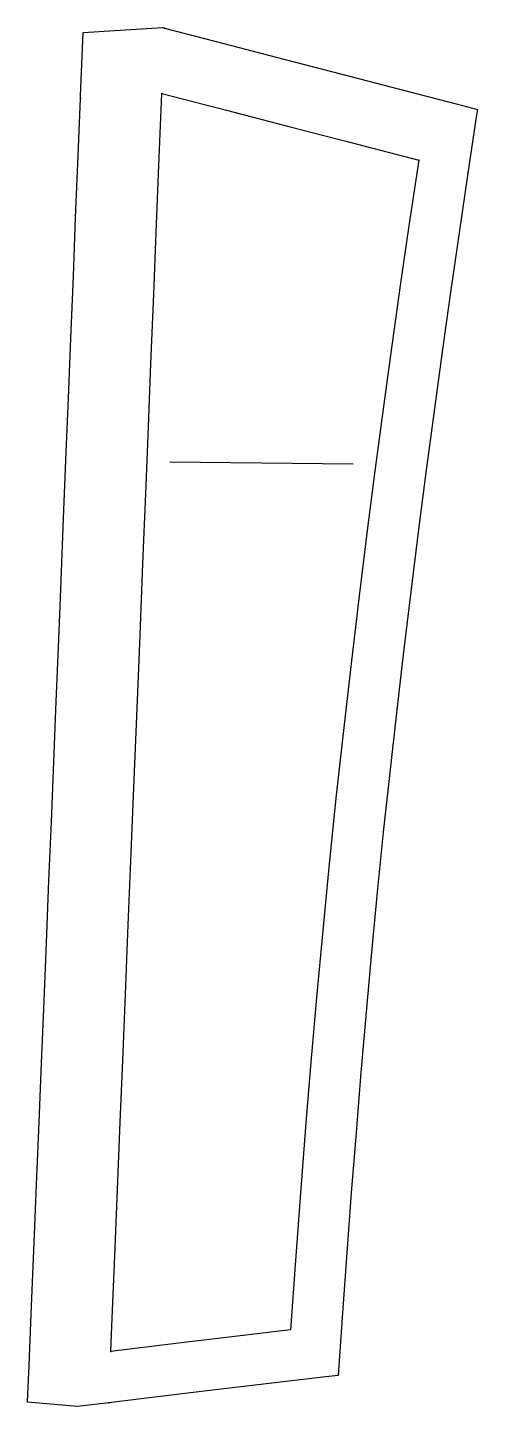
# Model space of a CAD drawing. Extents: x -2397 to -2285, y -1342 to -996.
import ezdxf

# ---------------------------------------------------------------- set-up
doc = ezdxf.new("R2010")
doc.units = 0
for name, color, linetype in [('1', 1, 'Continuous'), ('14', 3, 'Continuous'), ('4', 2, 'Continuous'), ('7', 7, 'Continuous')]:
    doc.layers.add(name, color=color, linetype=linetype)

msp = doc.modelspace()

# ---------------------------------------------------------------- linework, layer by layer
at = {"layer": '1'}
msp.add_lwpolyline([(-2384.958801, -1341.592407), (-2397.46582, -1340.555878), (-2397.082062, -1331.267662), (-2396.467853, -1316.390444), (-2395.818916, -1300.655374), (-2395.216126, -1286.018203), (-2394.575255, -1270.430389), (-2393.967468, -1255.620826), (-2393.328843, -1240.032967), (-2392.732461, -1225.451926), (-2392.096077, -1209.863985), (-2391.498762, -1195.202091), (-2390.887037, -1180.151527), (-2390.277543, -1165.117716), (-2389.647139, -1149.529509), (-2389.051472, -1134.766782), (-2388.42381, -1119.178451), (-2387.837737, -1104.595314), (-2387.212313, -1089.006904), (-2386.616318, -1074.128911), (-2385.992997, -1058.540399), (-2385.409834, -1043.926639), (-2384.788774, -1028.338054), (-2384.218903, -1014.018936), (-2384.191185, -1013.322607), (-2383.562164, -997.506256), (-2363.643646, -996.270218), (-2363.181915, -996.390152), (-2348.315257, -1000.252862), (-2333.257907, -1004.165084), (-2318.687706, -1007.950736), (-2304.237461, -1011.705222), (-2289.697978, -1015.482895), (-2284.716797, -1016.777115), (-2284.912828, -1018.095418), (-2287.083893, -1032.695389), (-2287.088285, -1032.724642), (-2289.298112, -1047.639474), (-2291.464482, -1062.544457), (-2293.563621, -1077.475232), (-2295.663043, -1092.881726), (-2297.628898, -1107.685901), (-2299.561223, -1122.639185), (-2301.437924, -1137.619652), (-2303.250963, -1152.587901), (-2305.036222, -1167.878885), (-2306.713249, -1182.863002), (-2308.303224, -1197.781395), (-2309.818437, -1212.782782), (-2311.254002, -1227.815278), (-2312.610791, -1242.831742), (-2313.911212, -1257.946057), (-2315.14757, -1272.97296), (-2316.326657, -1288.077623), (-2317.43424, -1303.114474), (-2318.5, -1318.154421), (-2319.596252, -1333.813934), (-2323.471106, -1334.275069), (-2338.343704, -1336.045006), (-2353.851054, -1337.890467), (-2368.961381, -1339.688661), (-2377.133331, -1340.661163)], close=True, dxfattribs=at)
at = {"layer": '14'}
msp.add_lwpolyline([(-2376.602173, -1327.808685), (-2376.256768, -1319.451363), (-2375.613647, -1303.862387), (-2374.929334, -1287.244422), (-2374.238376, -1270.435498), (-2373.6027, -1254.94497), (-2372.923692, -1238.369218), (-2372.211762, -1220.954891), (-2371.477317, -1202.948589), (-2370.730768, -1184.596925), (-2370.009079, -1166.803041), (-2369.267601, -1148.466736), (-2368.541132, -1130.453748), (-2367.837691, -1112.970829), (-2367.165294, -1096.224728), (-2366.531961, -1080.422204), (-2365.834812, -1062.995778), (-2365.219314, -1047.583077), (-2364.549609, -1030.782766), (-2363.832703, -1012.754364), (-2363.834381, -1012.753906), (-2363.832703, -1012.754364), (-2347.586424, -1016.975486), (-2331.640093, -1021.118698), (-2317.040265, -1024.912057), (-2302.90761, -1028.584035), (-2299.445801, -1029.48349), (-2299.445801, -1029.48349), (-2299.779212, -1031.667168), (-2301.893385, -1045.884338), (-2303.973292, -1060.3047), (-2306.162986, -1075.907371), (-2308.249353, -1091.186531), (-2310.474639, -1107.964102), (-2312.397945, -1122.912012), (-2314.352043, -1138.586333), (-2316.307077, -1154.844252), (-2318.233197, -1171.54301), (-2320.100547, -1188.539792), (-2321.879272, -1205.691802), (-2323.500953, -1222.379341), (-2325.039482, -1239.202504), (-2326.439735, -1255.377958), (-2327.691681, -1270.571257), (-2328.984132, -1287.035894), (-2330.322774, -1305.040739), (-2331.531677, -1322.444763), (-2344.81252, -1324.02524), (-2360.334979, -1325.872479), (-2376.602173, -1327.80838)], close=True, dxfattribs=at)
at = {"layer": '4'}
for p in [(-2363.181915, -996.390152), (-2384.218903, -1014.018936), (-2363.832703, -1012.754364), (-2363.832703, -1012.754364), (-2299.445801, -1029.48349), (-2287.083893, -1032.695389), (-2376.602173, -1327.80838), (-2377.133331, -1340.661163)]:
    msp.add_point(p, dxfattribs=at)
at = {"layer": '7'}
msp.add_line((-2361.779938, -1105.005798), (-2315.898285, -1105.547409), dxfattribs=at)

doc.saveas('drawing.dxf')
